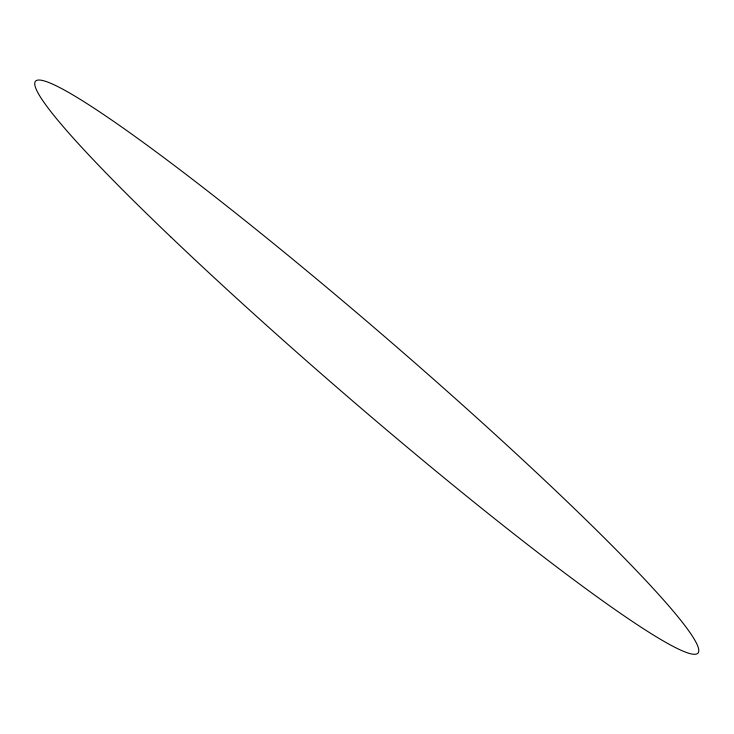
<?xml version="1.0" encoding="UTF-8"?>
<svg xmlns="http://www.w3.org/2000/svg" width="734" height="734" viewBox="0 0 734 734"><rect width="100%" height="100%" fill="white"/><g stroke="black" fill="none" stroke-linecap="round" stroke-linejoin="round"><path stroke-width="1.1" d="M170.655 236.779A437.556 34.819 40.8 0 0 697.3 653.682A437.556 34.819 40.8 0 0 233.173 211.108A437.556 34.819 40.8 0 0 170.655 236.779"/></g></svg>
